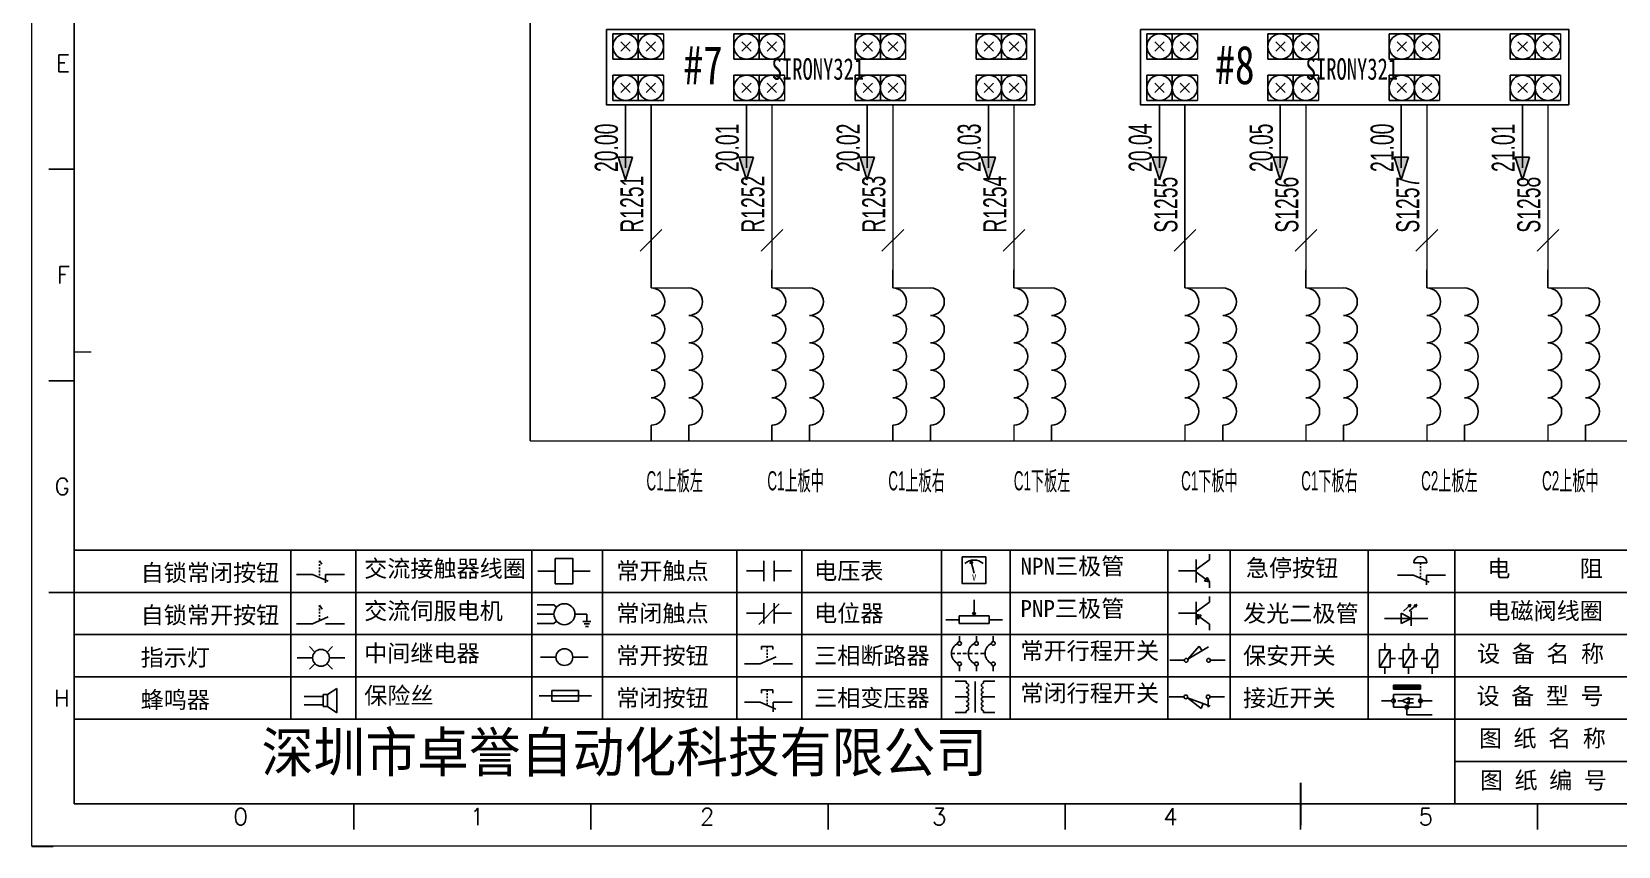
# Model space of a CAD drawing. Extents: x 38255 to 47052, y -6758 to -3353.
# Drawn here: x 39904 to 40110.1, y -4820.3 to -4714.4 of the extents above; entities that cross this region are included whole.
import ezdxf
from ezdxf.enums import TextEntityAlignment as Align

# ---------------------------------------------------------------- set-up
doc = ezdxf.new("R2010")
doc.units = 0
doc.header["$MEASUREMENT"] = 0
for name, color, linetype in [('AE_BOR', 1, 'Continuous'), ('Z_OM_OUTLINE', 7, 'Continuous'), ('细实线层', 7, 'Continuous')]:
    doc.layers.add(name, color=color, linetype=linetype)
doc.layers.add('Dimension', color=3, linetype='Continuous', lineweight=13)
doc.layers.add('frame', color=7, linetype='Continuous', lineweight=15)
doc.styles.add('WD', font='romans.shx', dxfattribs={"bigfont": 'gbcbig.shx'})
doc.styles.add('宋', font='', dxfattribs={"width": 0.7})
doc.styles.add('宋体', font='', dxfattribs={"width": 0.75})
doc.styles.add('样式 8', font='arial.ttf')
doc.styles.add('汉字', font='')
doc.styles.get('宋').set_extended_font_data('SimSun')
doc.styles.get('宋体').set_extended_font_data('SimSun')
doc.styles.get('汉字').set_extended_font_data('新宋体')

# ---------------------------------------------------------------- blocks, each defined once
blk = doc.blocks.new('*U34')
at = {"linetype": 'ByBlock'}
for p, q in [((-1909.23, -780.45), (-1909.23, -780.67)), ((-1909.23, -780.45), (-1908.92, -780.84)), ((-1909.23, -780.84), (-1909.23, -781.05)), ((-1911.92, -782.07), (-1910.06, -782.07)), ((-1910.06, -782.07), (-1908.18, -782.88)), ((-1909.23, -781.23), (-1909.23, -781.44)), ((-1909.23, -781.61), (-1909.23, -781.83)), ((-1909.23, -782), (-1909.23, -782.21)), ((-1909.23, -782.38), (-1909.23, -782.43)), ((-1908.52, -783.07), (-1908.52, -782.07)), ((-1906.25, -782.07), (-1908.52, -782.07))]:
    blk.add_line(p, q, dxfattribs=at)
blk = doc.blocks.new('*U36')
at = {"linetype": 'ByBlock'}
for p, q in [((-1910.06, -792.89), (-1908.18, -792.08)), ((-1908.88, -791.17), (-1909.23, -790.71)), ((-1909.23, -790.71), (-1909.23, -790.92)), ((-1909.23, -791.09), (-1909.23, -791.31)), ((-1909.23, -791.48), (-1909.23, -791.69)), ((-1909.23, -791.86), (-1909.23, -792.08)), ((-1909.23, -792.25), (-1909.23, -792.47)), ((-1911.92, -792.89), (-1910.06, -792.89)), ((-1906.25, -792.89), (-1908.52, -792.89))]:
    blk.add_line(p, q, dxfattribs=at)
blk = doc.blocks.new('蜂鸣器')
at = {"linetype": 'ByBlock'}
for p, q in [((-1907.17, -795.53), (-1908.25, -796.26)), ((-1907.17, -795.53), (-1907.17, -798.41)), ((-1908.8, -796.48), (-1911.01, -796.48)), ((-1908.8, -797.46), (-1911.01, -797.46)), ((-1908.25, -796.26), (-1908.8, -796.26)), ((-1908.8, -797.68), (-1908.8, -796.26)), ((-1908.25, -797.68), (-1908.8, -797.68)), ((-1908.25, -797.68), (-1908.25, -796.26)), ((-1907.17, -798.41), (-1908.25, -797.68))]:
    blk.add_line(p, q, dxfattribs=at)
blk = doc.blocks.new('指示灯')
at = {"linetype": 'ByBlock'}
for p, q in [((-1854.25, -776.92), (-1856.06, -776.92)), ((-1854.62, -775.59), (-1853.97, -776.23)), ((-1851.9, -775.59), (-1852.54, -776.23)), ((-1852.26, -776.92), (-1850.45, -776.92)), ((-1854.62, -778.25), (-1853.97, -777.61)), ((-1851.9, -778.25), (-1852.54, -777.61))]:
    blk.add_line(p, q, dxfattribs=at)
blk.add_circle((-1853.26, -776.92), 0.992, dxfattribs=at)
blk = doc.blocks.new('交流接触器线圈')
at = {"linetype": 'ByBlock'}
for p, q in [((-1880.82, -781.77), (-1882.87, -781.77)), ((-1878.72, -781.77), (-1876.67, -781.77))]:
    blk.add_line(p, q, dxfattribs=at)
blk.add_lwpolyline([(-1880.82, -780.28), (-1878.72, -780.28), (-1878.72, -783.26), (-1880.82, -783.26)], close=True, dxfattribs=at)
blk = doc.blocks.new('交流伺服电机')
at = {"linetype": 'ByBlock'}
for p, q in [((-1880.97, -785.75), (-1882.94, -785.75)), ((-1880.97, -785.75), (-1880.65, -786.03)), ((-1880.97, -786.85), (-1882.94, -786.85)), ((-1880.97, -787.94), (-1882.94, -787.94)), ((-1880.97, -787.94), (-1880.65, -787.67)), ((-1878.49, -786.85), (-1877.07, -786.85)), ((-1877.54, -787.72), (-1876.59, -787.72)), ((-1877.38, -788.01), (-1876.75, -788.01)), ((-1877.23, -788.29), (-1876.9, -788.29)), ((-1877.07, -786.85), (-1877.07, -787.72))]:
    blk.add_line(p, q, dxfattribs=at)
blk.add_circle((-1879.73, -786.85), 1.24, dxfattribs=at)
blk = doc.blocks.new('中间继电器')
at = {"linetype": 'ByBlock'}
for p, q in [((-1880.72, -791.92), (-1882.54, -791.92)), ((-1878.74, -791.92), (-1876.92, -791.92))]:
    blk.add_line(p, q, dxfattribs=at)
blk.add_circle((-1879.73, -791.92), 0.992, dxfattribs=at)
blk = doc.blocks.new('保险丝')
at = {"linetype": 'ByBlock'}
blk.add_line((-1882.72, -796.49), (-1876.55, -796.49), dxfattribs=at)
blk.add_lwpolyline([(-1881.2, -795.86), (-1878.06, -795.86), (-1878.06, -797.12), (-1881.2, -797.12)], close=True, dxfattribs=at)
blk = doc.blocks.new('常开按钮')
at = {"linetype": 'ByBlock'}
for p, q in [((-1909.9, -785.68), (-1908.56, -785.68)), ((-1909.9, -785.68), (-1909.9, -786.07)), ((-1909.23, -785.68), (-1909.23, -785.89)), ((-1909.23, -786.06), (-1909.23, -786.28)), ((-1909.23, -786.45), (-1909.23, -786.67)), ((-1908.56, -785.68), (-1908.56, -786.07)), ((-1911.92, -787.73), (-1910.06, -787.73)), ((-1910.06, -787.73), (-1908.18, -786.93)), ((-1909.23, -786.84), (-1909.23, -787.05)), ((-1909.23, -787.22), (-1909.23, -787.38)), ((-1906.25, -787.73), (-1908.52, -787.73))]:
    blk.add_line(p, q, dxfattribs=at)
blk = doc.blocks.new('常开触点')
at = {"linetype": 'ByBlock'}
for p, q in [((-1853.82, -782.99), (-1853.82, -780.56)), ((-1852.6, -782.99), (-1852.6, -780.56)), ((-1853.82, -781.77), (-1855.88, -781.77)), ((-1852.6, -781.77), (-1850.55, -781.77))]:
    blk.add_line(p, q, dxfattribs=at)
blk = doc.blocks.new('常闭触点')
at = {"linetype": 'ByBlock'}
for p, q in [((-1852.01, -785.66), (-1854.43, -788.1)), ((-1853.82, -787.99), (-1853.82, -785.56)), ((-1852.6, -787.99), (-1852.6, -785.56)), ((-1853.82, -786.77), (-1855.88, -786.77)), ((-1852.6, -786.77), (-1850.55, -786.77))]:
    blk.add_line(p, q, dxfattribs=at)
blk = doc.blocks.new('常闭按钮')
at = {"linetype": 'ByBlock'}
for p, q in [((-1856.13, -792.28), (-1854.28, -792.28)), ((-1854.28, -792.28), (-1852.4, -793.09)), ((-1854.11, -790.83), (-1852.77, -790.83)), ((-1854.11, -790.83), (-1854.11, -791.22)), ((-1853.44, -790.83), (-1853.44, -791.04)), ((-1853.44, -791.21), (-1853.44, -791.43)), ((-1853.44, -791.6), (-1853.44, -791.82)), ((-1853.44, -791.99), (-1853.44, -792.2)), ((-1852.77, -790.83), (-1852.77, -791.22)), ((-1850.47, -792.28), (-1852.73, -792.28)), ((-1852.73, -792.28), (-1852.73, -793.43)), ((-1853.44, -792.37), (-1853.44, -792.53))]:
    blk.add_line(p, q, dxfattribs=at)
blk = doc.blocks.new('电压表')
at = {"linetype": 'ByBlock'}
for p, q in [((-1814.84, -780.75), (-1814.91, -781.13)), ((-1814.6, -781.05), (-1814.91, -781.13)), ((-1814.84, -780.75), (-1814.46, -782.26)), ((-1814.84, -780.75), (-1814.6, -781.05))]:
    blk.add_line(p, q, dxfattribs=at)
blk.add_lwpolyline([(-1815.84, -780.34), (-1813.07, -780.34), (-1813.07, -783.49), (-1815.84, -783.49)], close=True, dxfattribs=at)
blk.add_arc((-1814.46, -782.26), 1.56, 46.8313, 133.1687, dxfattribs=at)
at = {"linetype": 'ByBlock', "insert": (-1814.7, -782.39), "char_height": 0.75, "width": 0.6768, "attachment_point": 1}
blk.add_mtext('V', dxfattribs=at)
blk = doc.blocks.new('电位器')
at = {"linetype": 'ByBlock'}
for p, q in [((-1814.45, -787.3), (-1814.45, -785.39)), ((-1816.21, -787.75), (-1817.79, -787.75)), ((-1814.45, -787.3), (-1814.62, -786.96)), ((-1814.62, -786.96), (-1814.27, -786.96)), ((-1814.45, -787.3), (-1814.27, -786.96)), ((-1812.68, -787.75), (-1811.1, -787.75))]:
    blk.add_line(p, q, dxfattribs=at)
blk.add_lwpolyline([(-1816.21, -787.3), (-1812.68, -787.3), (-1812.68, -788.2), (-1816.21, -788.2)], close=True, dxfattribs=at)
blk = doc.blocks.new('三相断路器')
at = {"linetype": 'ByBlock'}
for p, q in [((-1816.17, -790.33), (-1816.17, -789.7)), ((-1814.17, -790.33), (-1814.17, -789.7)), ((-1812.18, -790.33), (-1812.18, -789.7)), ((-1817.14, -791.74), (-1816.72, -791.74)), ((-1816.45, -791.74), (-1816.03, -791.74)), ((-1815.76, -791.74), (-1815.34, -791.74)), ((-1815.07, -791.74), (-1814.65, -791.74)), ((-1814.38, -791.74), (-1813.96, -791.74)), ((-1813.69, -791.74), (-1813.27, -791.74)), ((-1816.17, -793.19), (-1816.17, -793.83)), ((-1814.17, -793.19), (-1814.17, -793.83)), ((-1812.18, -793.19), (-1812.18, -793.83))]:
    blk.add_line(p, q, dxfattribs=at)
for centre in [(-1816.17, -790.55), (-1814.17, -790.55), (-1812.18, -790.55), (-1816.17, -792.98), (-1814.17, -792.98), (-1812.18, -792.98)]:
    blk.add_circle(centre, 0.219, dxfattribs=at)
for centre in [(-1815.81, -791.74), (-1813.82, -791.74), (-1811.83, -791.74)]:
    blk.add_arc(centre, 1.32, 115.5791, 244.4209, dxfattribs=at)
blk = doc.blocks.new('三相变压器')
at = {"linetype": 'ByBlock'}
for p, q in [((-1816.69, -795.03), (-1815.37, -795.03)), ((-1815.37, -795.03), (-1815.37, -795.24)), ((-1814.34, -798.7), (-1814.34, -795.04)), ((-1812, -795.03), (-1813.32, -795.03)), ((-1813.32, -795.03), (-1813.32, -795.24)), ((-1816.69, -796.87), (-1815.37, -796.87)), ((-1812, -796.87), (-1813.32, -796.87)), ((-1816.69, -798.71), (-1815.37, -798.71)), ((-1815.37, -798.71), (-1815.37, -798.5)), ((-1813.32, -798.71), (-1813.32, -798.5)), ((-1812, -798.71), (-1813.32, -798.71))]:
    blk.add_line(p, q, dxfattribs=at)
for centre, start, end in [((-1815.37, -795.51), 270, 90), ((-1815.37, -796.06), 270, 90), ((-1813.32, -795.51), 90, 270), ((-1813.32, -796.06), 90, 270), ((-1815.37, -796.6), 270, 90), ((-1815.37, -797.14), 270, 90), ((-1815.37, -797.68), 270, 90), ((-1815.37, -798.23), 270, 90), ((-1813.32, -796.6), 90, 270), ((-1813.32, -797.14), 90, 270), ((-1813.32, -797.68), 90, 270), ((-1813.32, -798.23), 90, 270)]:
    blk.add_arc(centre, 0.271, start, end, dxfattribs=at)
blk = doc.blocks.new('NPN三极管')
at = {"linetype": 'ByBlock'}
for p, q in [((-1785.73, -780.61), (-1785.73, -783.32)), ((-1785.73, -781.82), (-1784.15, -780.66)), ((-1784.15, -780.66), (-1784.15, -779.98)), ((-1785.73, -781.97), (-1787.81, -781.97)), ((-1785.73, -782.11), (-1784.15, -783.27)), ((-1784.41, -782.73), (-1784.74, -783.18)), ((-1784.15, -783.27), (-1784.41, -782.73)), ((-1784.15, -783.27), (-1784.74, -783.18)), ((-1784.15, -783.27), (-1784.15, -783.96))]:
    blk.add_line(p, q, dxfattribs=at)
blk = doc.blocks.new('PNP三极管')
at = {"linetype": 'ByBlock'}
for p, q in [((-1783.32, -785.43), (-1783.32, -784.75)), ((-1784.9, -785.38), (-1784.9, -788.09)), ((-1784.9, -786.59), (-1783.32, -785.43)), ((-1784.9, -786.74), (-1786.98, -786.74)), ((-1784.9, -786.88), (-1783.32, -788.04)), ((-1784.9, -786.88), (-1784.31, -786.97)), ((-1784.9, -786.88), (-1784.64, -787.42)), ((-1784.31, -786.97), (-1784.64, -787.42)), ((-1783.32, -788.04), (-1783.32, -788.73))]:
    blk.add_line(p, q, dxfattribs=at)
blk = doc.blocks.new('常开行程开关')
at = {"linetype": 'ByBlock'}
for p, q in [((-1786.29, -792.3), (-1788.01, -792.3)), ((-1785.89, -792.17), (-1784.52, -790.62)), ((-1785.89, -792.17), (-1783.43, -790.72)), ((-1784.52, -790.62), (-1784.19, -791.17)), ((-1781.48, -792.3), (-1783.21, -792.3))]:
    blk.add_line(p, q, dxfattribs=at)
for centre in [(-1786.07, -792.3), (-1783.42, -792.3)]:
    blk.add_circle(centre, 0.219, dxfattribs=at)
blk = doc.blocks.new('常闭行程开关')
at = {"linetype": 'ByBlock'}
for p, q in [((-1786.34, -796.62), (-1788.07, -796.62)), ((-1785.93, -796.72), (-1783.25, -797.7)), ((-1785.93, -796.72), (-1784.3, -798)), ((-1784.3, -798), (-1784.08, -797.4)), ((-1783.48, -796.84), (-1783.48, -797.85)), ((-1781.54, -796.62), (-1783.26, -796.62))]:
    blk.add_line(p, q, dxfattribs=at)
for centre in [(-1786.12, -796.62), (-1783.48, -796.62)]:
    blk.add_circle(centre, 0.219, dxfattribs=at)
blk = doc.blocks.new('发光二极管')
at = {"linetype": 'ByBlock'}
for p, q in [((-1754.84, -786.77), (-1756.04, -786.16)), ((-1756.04, -786.16), (-1756.04, -787.39)), ((-1755.78, -785.92), (-1754.89, -785.14)), ((-1754.89, -785.14), (-1755.2, -785.22)), ((-1755.2, -785.22), (-1755.01, -785.43)), ((-1755.08, -785.92), (-1754.18, -785.14)), ((-1754.89, -785.14), (-1755.01, -785.43)), ((-1754.84, -787.63), (-1754.84, -785.92)), ((-1754.18, -785.14), (-1754.49, -785.22)), ((-1754.49, -785.22), (-1754.31, -785.43)), ((-1754.18, -785.14), (-1754.31, -785.43)), ((-1758.01, -786.77), (-1752.89, -786.77)), ((-1754.84, -786.77), (-1756.04, -787.39))]:
    blk.add_line(p, q, dxfattribs=at)
blk = doc.blocks.new('保安开关')
at = {"linetype": 'ByBlock'}
for p, q in [((-1757.96, -790.79), (-1757.96, -789.97)), ((-1755.17, -790.79), (-1755.17, -789.97)), ((-1752.39, -790.79), (-1752.39, -789.97)), ((-1757.33, -790.79), (-1758.6, -792.81)), ((-1757.33, -791.8), (-1756.72, -791.8)), ((-1756.35, -791.8), (-1755.89, -791.8)), ((-1754.54, -790.79), (-1755.81, -792.81)), ((-1754.52, -791.8), (-1754.06, -791.8)), ((-1753.69, -791.8), (-1753.08, -791.8)), ((-1751.75, -790.79), (-1753.02, -792.81)), ((-1757.96, -792.81), (-1757.96, -793.62)), ((-1755.17, -792.81), (-1755.17, -793.62)), ((-1752.39, -792.81), (-1752.39, -793.62))]:
    blk.add_line(p, q, dxfattribs=at)
for points in [[(-1758.6, -790.79), (-1757.33, -790.79), (-1757.33, -792.81), (-1758.6, -792.81)], [(-1755.81, -790.79), (-1754.54, -790.79), (-1754.54, -792.81), (-1755.81, -792.81)], [(-1753.02, -790.79), (-1751.75, -790.79), (-1751.75, -792.81), (-1753.02, -792.81)]]:
    blk.add_lwpolyline(points, close=True, dxfattribs=at)
blk = doc.blocks.new('接近开关')
at = {"linetype": 'ByBlock'}
h = blk.add_hatch(dxfattribs=at)
h.set_pattern_fill('ANSI31', color=256, scale=0.01, style=0)
h.set_pattern_definition([(45, (-89.131516, -30.795668), (-0.0224506403, 0.0224506403), [])])
h.paths.add_polyline_path([(-1516.96, -1123.35), (-1516.96, -1122.85), (-1513.76, -1122.85), (-1513.76, -1123.35)])
for p, q in [((-1516.96, -1123.35), (-1516.96, -1122.85)), ((-1516.96, -1122.85), (-1513.76, -1122.85)), ((-1516.96, -1123.35), (-1513.76, -1123.35)), ((-1513.76, -1122.85), (-1513.76, -1123.35)), ((-1517.18, -1124.71), (-1518.36, -1124.71)), ((-1516.96, -1123.95), (-1513.76, -1123.95)), ((-1516.96, -1123.95), (-1516.96, -1125.47)), ((-1516.96, -1125.47), (-1513.76, -1125.47)), ((-1515.91, -1124.71), (-1516.45, -1124.71)), ((-1515.11, -1124.31), (-1515.91, -1124.71)), ((-1515.11, -1125.11), (-1515.91, -1124.71)), ((-1515.36, -1125.69), (-1515.36, -1126.36)), ((-1515.33, -1124.53), (-1515.17, -1124.53)), ((-1515.33, -1124.88), (-1515.17, -1124.88)), ((-1515.25, -1124.45), (-1515.25, -1124.61)), ((-1515.11, -1124.31), (-1515.11, -1125.11)), ((-1515.11, -1124.48), (-1514.58, -1124.48)), ((-1515.11, -1124.94), (-1514.58, -1124.94)), ((-1513.76, -1123.95), (-1513.76, -1125.47)), ((-1513.54, -1124.71), (-1512.36, -1124.71)), ((-1515.36, -1126.36), (-1512.36, -1126.36))]:
    blk.add_line(p, q, dxfattribs=at)
for centre in [(-1516.96, -1124.71), (-1515.36, -1125.47), (-1513.76, -1124.71)]:
    blk.add_circle(centre, 0.225, dxfattribs=at)
blk = doc.blocks.new('急停按钮')
at = {"linetype": 'ByBlock'}
for p, q in [((-1.86, 0), (0, 0)), ((0, 0), (1.88, -0.81)), ((0.06, 1.45), (1.61, 1.45)), ((0.83, 1.45), (0.83, 1.24)), ((0.83, 1.07), (0.83, 0.85)), ((0.83, 0.68), (0.83, 0.47)), ((0.83, 0.29), (0.83, 0.08)), ((3.81, 0), (1.54, 0)), ((1.54, 0), (1.54, -1.15)), ((0.83, -0.09), (0.83, -0.24))]:
    blk.add_line(p, q, dxfattribs=at)
blk.add_arc((0.83, 1.45), 0.774, 0, 180)
blk = doc.blocks.new('电控横A4')
for p, q in [((5, -5), (5, -205)), ((10.03, -205), (289.53, -205)), ((130.8, -205), (190.75, -205))]:
    blk.add_line(p, q)
at = {"lineweight": 9, "ltscale": 0.1}
for p, q in [((5, -151.57), (7, -151.57)), ((101.34, -205), (130.8, -205)), ((129.44, -205), (129.44, -205)), ((129.44, -205), (129.44, -205)), ((129.44, -205), (129.44, -205)), ((129.44, -205), (129.44, -205))]:
    blk.add_line(p, q, dxfattribs=at)
at = {"linetype": 'ByBlock'}
for p, q in [((292, -175), (5, -175)), ((292, -180), (5, -180)), ((292, -185), (5, -185)), ((292, -190), (5, -190)), ((292, -195), (5, -195)), ((292, -200), (168.03, -200))]:
    blk.add_line(p, q, dxfattribs=at)
at = {"color": 0, "lineweight": -2}
for p, q in [((30.58, -175), (30.58, -195)), ((38.26, -175), (38.26, -195)), ((59.05, -175), (59.05, -195)), ((67.4, -175), (67.4, -195)), ((83.26, -175), (83.26, -195)), ((90.91, -175), (90.91, -195)), ((107.4, -175), (107.4, -195)), ((115.5, -175), (115.5, -195)), ((134.12, -175), (134.12, -195)), ((141.48, -175), (141.48, -195)), ((157.79, -175), (157.79, -195)), ((168.03, -175), (168.03, -204.92))]:
    blk.add_line(p, q, dxfattribs=at)
at = {"color": 0, "ltscale": 2}
blk.add_line((101.34, -205), (5, -205), dxfattribs=at)
at = {"layer": 'AE_BOR', "color": 1, "lineweight": 15}
for p, q in [((0, -210), (0, 0)), ((297, -210), (0, -210))]:
    blk.add_line(p, q, dxfattribs=at)
at = {"layer": 'AE_BOR'}
for p, q in [((5, -130), (2, -130)), ((5, -155), (2, -155)), ((5, -180), (2, -180)), ((38.03, -205), (38.03, -208)), ((66.03, -205), (66.03, -208)), ((94.03, -205), (94.03, -208)), ((122.03, -205), (122.03, -208)), ((149.78, -205), (149.78, -208)), ((177.78, -205), (177.78, -208))]:
    blk.add_line(p, q, dxfattribs=at)
at = {"layer": 'AE_BOR', "color": 2, "lineweight": 30}
for p in [(149.78, -202.5), (149.78, -205)]:
    blk.add_line(p, (149.78, -207.5), dxfattribs=at)
at = {"layer": 'AE_BOR', "lineweight": 30}
blk.add_line((0, -210), (2.53, -210), dxfattribs=at)
at = {"linetype": 'ByBlock'}
for name, p in [('交流接触器线圈', (1942.62, 604.27)), ('电压表', (1925.71, 604.52)), ('NPN三极管', (1923.2, 604.5)), ('*U34', (1943.19, 604.18)), ('常开触点', (1940.27, 604.3)), ('*U36', (1943.19, 609.18)), ('交流伺服电机', (1942.62, 604.27)), ('常闭触点', (1940.27, 604.3)), ('电位器', (1925.71, 604.52)), ('PNP三极管', (1922.37, 604.27)), ('发光二极管', (1917.72, 603.69)), ('三相断路器', (1925.71, 604.52)), ('指示灯', (1887.41, 589.18)), ('中间继电器', (1942.62, 604.27)), ('常开按钮', (1996.06, 599.3)), ('常开行程开关', (1922.37, 604.27)), ('保安开关', (1917.72, 603.98)), ('三相变压器', (1925.71, 604.52)), ('接近开关', (1677.72, 931.9)), ('蜂鸣器', (1943.19, 604.18)), ('保险丝', (1942.62, 604.27)), ('常闭按钮', (1940.27, 599.3)), ('常闭行程开关', (1922.37, 604.27))]:
    blk.add_blockref(name, p, dxfattribs=at)
blk.add_blockref('急停按钮', (163.12, -177.98))
at = {"char_height": 2, "attachment_point": 1, "style": '汉字'}
for s, insert in [('{\\fKaiTi_GB2312|b0|i0|c134|p49;交流接触器线圈}', (39.25, -176.19)), ('{\\fKaiTi_GB2312|b0|i0|c134|p49;NPN三极管}', (116.73, -175.91)), ('{\\fKaiTi_GB2312|b0|i0|c134|p49;急停按钮}', (143.35, -176.12)), ('{\\fKaiTi_GB2312|b0|i0|c134|p49;电      阻}', (171.86, -176.19)), ('{\\fKaiTi_GB2312|b0|i0|c134|p49;自锁常闭按钮}', (12.86, -176.69)), ('{\\fKaiTi_GB2312|b0|i0|c134|p49;常开触点}', (69.01, -176.48)), ('{\\fKaiTi_GB2312|b0|i0|c134|p49;电压表}', (92.37, -176.47)), ('{\\fKaiTi_GB2312|b0|i0|c134|p49;自锁常开按钮}', (12.86, -181.69)), ('{\\fKaiTi_GB2312|b0|i0|c134|p49;交流伺服电机}', (39.25, -181.19)), ('{\\fKaiTi_GB2312|b0|i0|c134|p49;常闭触点}', (69.01, -181.48)), ('{\\fKaiTi_GB2312|b0|i0|c134|p49;电位器}', (92.37, -181.47)), ('{\\fKaiTi_GB2312|b0|i0|c134|p49;PNP三极管}', (116.73, -180.91)), ('{\\fKaiTi_GB2312|b0|i0|c134|p49;发光二极管}', (143.02, -181.48)), ('{\\fKaiTi_GB2312|b0|i0|c134|p49;电磁阀线圈}', (171.86, -181.19)), ('{\\fKaiTi_GB2312|b0|i0|c134|p49;指示灯}', (12.86, -186.69)), ('{\\fKaiTi_GB2312|b0|i0|c134|p49;中间继电器}', (39.25, -186.19)), ('{\\fKaiTi_GB2312|b0|i0|c134|p49;常开按钮}', (69.01, -186.48)), ('{\\fKaiTi_GB2312|b0|i0|c134|p49;三相断路器}', (92.37, -186.47)), ('{\\fKaiTi_GB2312|b0|i0|c134|p49;常开行程开关}', (116.73, -185.91)), ('{\\fKaiTi_GB2312|b0|i0|c134|p49;保安开关}', (143.02, -186.48)), ('{\\fKaiTi_GB2312|b0|i0|c134|p0;设 备 名 称}', (170.65, -186.24)), ('{\\fKaiTi_GB2312|b0|i0|c134|p49;保险丝}', (39.25, -191.19)), ('{\\fKaiTi_GB2312|b0|i0|c134|p49;常闭行程开关}', (116.73, -190.91)), ('{\\fKaiTi_GB2312|b0|i0|c134|p0;设 备 型 号}', (170.58, -191.24)), ('{\\fKaiTi_GB2312|b0|i0|c134|p49;蜂鸣器}', (12.86, -191.69)), ('{\\fKaiTi_GB2312|b0|i0|c134|p49;常闭按钮}', (69.01, -191.48)), ('{\\fKaiTi_GB2312|b0|i0|c134|p49;三相变压器}', (92.37, -191.47)), ('{\\fKaiTi_GB2312|b0|i0|c134|p49;接近开关}', (143.02, -191.48)), ('{\\fKaiTi_GB2312|b0|i0|c134|p0;图 纸 名 称}', (170.86, -196.24)), ('{\\fKaiTi_GB2312|b0|i0|c134|p0;图 纸 编 号}', (170.98, -201.2))]:
    blk.add_mtext(s, dxfattribs=dict(at, insert=insert))
at = {"color": 0, "lineweight": -2, "insert": (27.14, -196.53), "char_height": 4.7064, "width": 96.1138, "attachment_point": 1}
blk.add_mtext('深圳市卓誉自动化科技有限公司', dxfattribs=at)
at = {"layer": 'AE_BOR', "style": 'WD'}
for s, p in [('E', (4.5, -117.5)), ('F', (4.5, -142.5)), ('G', (4.5, -167.5)), ('H', (4.5, -192.5))]:
    blk.add_text(s, height=2, dxfattribs=at).set_placement(p, align=Align.MIDDLE_RIGHT)
for s, p in [('0', (24.67, -207.5)), ('1', (52.6, -207.5)), ('2', (79.75, -207.5)), ('3', (107.15, -207.5)), ('4', (134.45, -207.5)), ('5', (164.59, -207.5))]:
    blk.add_text(s, height=2, dxfattribs=at).set_placement(p, align=Align.CENTER)

msp = doc.modelspace()

# ---------------------------------------------------------------- hatches: boundary and pattern name
for points in [[(39980.201, -4730.755), (39981.136, -4733.674), (39982.071, -4730.755)], [(39995.906, -4730.755), (39996.841, -4733.674), (39997.776, -4730.755)], [(40011.611, -4730.755), (40012.546, -4733.674), (40013.482, -4730.755)], [(40027.336, -4730.755), (40028.271, -4733.674), (40029.207, -4730.755)], [(40049.549, -4730.755), (40050.484, -4733.674), (40051.419, -4730.755)], [(40065.254, -4730.755), (40066.189, -4733.674), (40067.124, -4730.755)], [(40080.959, -4730.755), (40081.894, -4733.674), (40082.83, -4730.755)], [(40096.684, -4730.755), (40097.619, -4733.674), (40098.555, -4730.755)]]:
    msp.add_hatch(color=256).paths.add_polyline_path(points)

# ---------------------------------------------------------------- linework, layer by layer
at = {"color": 0, "ltscale": 2}
msp.add_line((39968.754, -4767.614), (39968.754, -4638.859), dxfattribs=at)
at = {"lineweight": -2}
for p, q in [((39979.517, -4714.735), (39979.517, -4718.011)), ((39982.793, -4714.735), (39982.793, -4718.011)), ((39982.793, -4714.735), (39982.793, -4718.011)), ((39995.233, -4714.735), (39995.233, -4718.011)), ((39998.509, -4714.735), (39998.509, -4718.011)), ((39998.509, -4714.735), (39998.509, -4718.011)), ((40010.971, -4714.735), (40010.971, -4718.011)), ((40014.247, -4714.735), (40014.247, -4718.011)), ((40014.247, -4714.735), (40014.247, -4718.011)), ((40026.681, -4714.735), (40026.681, -4718.011)), ((40029.957, -4714.735), (40029.957, -4718.011)), ((40029.957, -4714.735), (40029.957, -4718.011)), ((40048.865, -4714.735), (40048.865, -4718.011)), ((40052.141, -4714.735), (40052.141, -4718.011)), ((40052.141, -4714.735), (40052.141, -4718.011)), ((40064.581, -4714.735), (40064.581, -4718.011)), ((40067.857, -4714.735), (40067.857, -4718.011)), ((40067.857, -4714.735), (40067.857, -4718.011)), ((40080.319, -4714.735), (40080.319, -4718.011)), ((40083.595, -4714.735), (40083.595, -4718.011)), ((40083.595, -4714.735), (40083.595, -4718.011)), ((40096.029, -4714.735), (40096.029, -4718.011)), ((40099.305, -4714.735), (40099.305, -4718.011)), ((40099.305, -4714.735), (40099.305, -4718.011)), ((39979.517, -4720.091), (39979.517, -4723.367)), ((39982.793, -4720.091), (39982.793, -4723.367)), ((39982.793, -4720.091), (39982.793, -4723.367)), ((39995.233, -4720.091), (39995.233, -4723.367)), ((39998.509, -4720.091), (39998.509, -4723.367)), ((39998.509, -4720.091), (39998.509, -4723.367)), ((40010.971, -4720.091), (40010.971, -4723.367)), ((40014.247, -4720.091), (40014.247, -4723.367)), ((40014.247, -4720.091), (40014.247, -4723.367)), ((40026.681, -4720.091), (40026.681, -4723.367)), ((40029.957, -4720.091), (40029.957, -4723.367)), ((40029.957, -4720.091), (40029.957, -4723.367)), ((40048.865, -4720.091), (40048.865, -4723.367)), ((40052.141, -4720.091), (40052.141, -4723.367)), ((40052.141, -4720.091), (40052.141, -4723.367)), ((40064.581, -4720.091), (40064.581, -4723.367)), ((40067.857, -4720.091), (40067.857, -4723.367)), ((40067.857, -4720.091), (40067.857, -4723.367)), ((40080.319, -4720.091), (40080.319, -4723.367)), ((40083.595, -4720.091), (40083.595, -4723.367)), ((40083.595, -4720.091), (40083.595, -4723.367)), ((40096.029, -4720.091), (40096.029, -4723.367)), ((40099.305, -4720.091), (40099.305, -4723.367)), ((40099.305, -4720.091), (40099.305, -4723.367))]:
    msp.add_line(p, q, dxfattribs=at)
for p, q in [((39981.136, -4732.119), (39981.136, -4723.928)), ((39984.459, -4723.928), (39984.459, -4747.746)), ((39996.841, -4732.119), (39996.841, -4723.928)), ((40012.546, -4732.119), (40012.546, -4723.928)), ((40028.271, -4732.119), (40028.271, -4723.928)), ((40050.484, -4732.119), (40050.484, -4723.928)), ((40053.807, -4723.928), (40053.807, -4747.746)), ((40066.189, -4732.119), (40066.189, -4723.928)), ((40081.894, -4732.119), (40081.894, -4723.928)), ((40097.619, -4732.119), (40097.619, -4723.928)), ((39981.136, -4733.674), (39980.201, -4730.755)), ((39982.071, -4730.755), (39980.201, -4730.755)), ((39981.136, -4733.674), (39982.071, -4730.755)), ((39996.841, -4733.674), (39995.906, -4730.755)), ((39997.776, -4730.755), (39995.906, -4730.755)), ((39996.841, -4733.674), (39997.776, -4730.755)), ((40012.546, -4733.674), (40011.611, -4730.755)), ((40013.482, -4730.755), (40011.611, -4730.755)), ((40012.546, -4733.674), (40013.482, -4730.755)), ((40028.271, -4733.674), (40027.336, -4730.755)), ((40029.207, -4730.755), (40027.336, -4730.755)), ((40028.271, -4733.674), (40029.207, -4730.755)), ((40050.484, -4733.674), (40049.549, -4730.755)), ((40051.419, -4730.755), (40049.549, -4730.755)), ((40050.484, -4733.674), (40051.419, -4730.755)), ((40066.189, -4733.674), (40065.254, -4730.755)), ((40067.124, -4730.755), (40065.254, -4730.755)), ((40066.189, -4733.674), (40067.124, -4730.755)), ((40081.894, -4733.674), (40080.959, -4730.755)), ((40082.83, -4730.755), (40080.959, -4730.755)), ((40081.894, -4733.674), (40082.83, -4730.755)), ((40097.619, -4733.674), (40096.684, -4730.755)), ((40098.555, -4730.755), (40096.684, -4730.755)), ((40097.619, -4733.674), (40098.555, -4730.755)), ((39984.459, -4747.746), (39984.459, -4746.943)), ((40000.165, -4747.746), (40000.165, -4745.392)), ((40015.87, -4747.746), (40015.87, -4745.392)), ((40031.595, -4747.746), (40031.595, -4745.392)), ((40053.807, -4747.746), (40053.807, -4746.943)), ((40069.513, -4747.746), (40069.513, -4745.392)), ((40085.218, -4747.746), (40085.218, -4745.392)), ((40100.943, -4747.746), (40100.943, -4745.392)), ((39984.459, -4765.562), (39984.459, -4767.614)), ((39984.459, -4765.562), (39984.459, -4767.614)), ((39989.354, -4765.562), (39989.354, -4767.614)), ((39989.354, -4765.562), (39989.354, -4767.614)), ((40000.165, -4765.562), (40000.165, -4767.614)), ((40000.165, -4765.562), (40000.165, -4767.614)), ((40005.059, -4765.562), (40005.059, -4767.614)), ((40005.059, -4765.562), (40005.059, -4767.614)), ((40015.87, -4765.562), (40015.87, -4767.614)), ((40015.87, -4765.562), (40015.87, -4767.614)), ((40020.765, -4765.562), (40020.765, -4767.614)), ((40020.765, -4765.562), (40020.765, -4767.614)), ((40036.489, -4765.562), (40036.489, -4767.614)), ((40036.489, -4765.562), (40036.489, -4767.614)), ((40058.702, -4765.562), (40058.702, -4767.614)), ((40058.702, -4765.562), (40058.702, -4767.614)), ((40074.407, -4765.562), (40074.407, -4767.614)), ((40074.407, -4765.562), (40074.407, -4767.614)), ((40090.113, -4765.562), (40090.113, -4767.614)), ((40090.113, -4765.562), (40090.113, -4767.614)), ((40105.837, -4765.562), (40105.837, -4767.614)), ((40105.837, -4765.562), (40105.837, -4767.614))]:
    msp.add_line(p, q)
at = {"lineweight": 0}
for p, q in [((40000.165, -4723.928), (40000.165, -4745.392)), ((40015.87, -4723.928), (40015.87, -4745.392)), ((40031.595, -4723.928), (40031.595, -4745.392)), ((40069.513, -4723.928), (40069.513, -4745.392)), ((40085.218, -4723.928), (40085.218, -4745.392)), ((40100.943, -4723.928), (40100.943, -4745.392))]:
    msp.add_line(p, q, dxfattribs=at)
for points in [[(39978.662, -4714.153), (40034.298, -4714.153), (40034.298, -4723.928), (39978.662, -4723.928)], [(40048.01, -4714.153), (40103.646, -4714.153), (40103.646, -4723.928), (40048.01, -4723.928)]]:
    msp.add_lwpolyline(points, close=True)
for centre in [(39984.459, -4749.527), (39989.354, -4749.527), (40000.165, -4749.527), (40005.059, -4749.527), (40015.87, -4749.527), (40020.765, -4749.527), (40031.595, -4749.527), (40036.489, -4749.527), (40053.807, -4749.527), (40058.702, -4749.527), (40069.513, -4749.527), (40074.407, -4749.527), (40085.218, -4749.527), (40090.113, -4749.527), (40100.943, -4749.527), (40105.837, -4749.527), (39984.459, -4753.091), (39989.354, -4753.091), (40000.165, -4753.091), (40005.059, -4753.091), (40015.87, -4753.091), (40020.765, -4753.091), (40031.595, -4753.091), (40036.489, -4753.091), (40053.807, -4753.091), (40058.702, -4753.091), (40069.513, -4753.091), (40074.407, -4753.091), (40085.218, -4753.091), (40090.113, -4753.091), (40100.943, -4753.091), (40105.837, -4753.091), (39984.459, -4756.654), (39989.354, -4756.654), (40000.165, -4756.654), (40005.059, -4756.654), (40015.87, -4756.654), (40020.765, -4756.654), (40031.595, -4756.654), (40036.489, -4756.654), (40053.807, -4756.654), (40058.702, -4756.654), (40069.513, -4756.654), (40074.407, -4756.654), (40085.218, -4756.654), (40090.113, -4756.654), (40100.943, -4756.654), (40105.837, -4756.654), (39984.459, -4760.217), (39989.354, -4760.217), (40000.165, -4760.217), (40005.059, -4760.217), (40015.87, -4760.217), (40020.765, -4760.217), (40031.595, -4760.217), (40036.489, -4760.217), (40053.807, -4760.217), (40058.702, -4760.217), (40069.513, -4760.217), (40074.407, -4760.217), (40085.218, -4760.217), (40090.113, -4760.217), (40100.943, -4760.217), (40105.837, -4760.217), (39984.459, -4763.781), (39989.354, -4763.781), (40000.165, -4763.781), (40005.059, -4763.781), (40015.87, -4763.781), (40020.765, -4763.781), (40031.595, -4763.781), (40036.489, -4763.781), (40053.807, -4763.781), (40058.702, -4763.781), (40069.513, -4763.781), (40074.407, -4763.781), (40085.218, -4763.781), (40090.113, -4763.781), (40100.943, -4763.781), (40105.837, -4763.781)]:
    msp.add_arc(centre, 1.782, 270, 90)
at = {"layer": 'Dimension', "lineweight": 0}
for p, q in [((39983.045, -4742.979), (39985.874, -4740.15)), ((39998.75, -4742.979), (40001.579, -4740.15)), ((40014.456, -4742.979), (40017.284, -4740.15)), ((40030.181, -4742.979), (40033.009, -4740.15)), ((40052.393, -4742.979), (40055.222, -4740.15)), ((40068.098, -4742.979), (40070.927, -4740.15)), ((40083.804, -4742.979), (40086.632, -4740.15)), ((40099.529, -4742.979), (40102.357, -4740.15))]:
    msp.add_line(p, q, dxfattribs=at)
at = {"layer": 'frame', "lineweight": 0}
for p, q in [((39986.069, -4714.735), (39986.069, -4718.011)), ((40001.785, -4714.735), (40001.785, -4718.011)), ((40017.523, -4714.735), (40017.523, -4718.011)), ((40033.233, -4714.735), (40033.233, -4718.011)), ((40055.417, -4714.735), (40055.417, -4718.011)), ((40071.133, -4714.735), (40071.133, -4718.011)), ((40086.871, -4714.735), (40086.871, -4718.011)), ((40102.581, -4714.735), (40102.581, -4718.011)), ((39986.069, -4720.091), (39986.069, -4723.367)), ((40001.785, -4720.091), (40001.785, -4723.367)), ((40017.523, -4720.091), (40017.523, -4723.367)), ((40033.233, -4720.091), (40033.233, -4723.367)), ((40055.417, -4720.091), (40055.417, -4723.367)), ((40071.133, -4720.091), (40071.133, -4723.367)), ((40086.871, -4720.091), (40086.871, -4723.367)), ((40102.581, -4720.091), (40102.581, -4723.367)), ((39984.459, -4747.746), (39989.354, -4747.746)), ((40000.165, -4747.746), (40005.059, -4747.746)), ((40015.87, -4747.746), (40020.765, -4747.746)), ((40031.595, -4747.746), (40036.489, -4747.746)), ((40053.807, -4747.746), (40058.702, -4747.746)), ((40069.513, -4747.746), (40074.407, -4747.746)), ((40085.218, -4747.746), (40090.113, -4747.746)), ((40100.943, -4747.746), (40105.837, -4747.746)), ((40031.595, -4765.562), (40031.595, -4767.614)), ((40053.807, -4765.562), (40053.807, -4767.614)), ((40069.513, -4765.562), (40069.513, -4767.614)), ((40085.218, -4765.562), (40085.218, -4767.614)), ((40100.943, -4765.562), (40100.943, -4767.614))]:
    msp.add_line(p, q, dxfattribs=at)
at = {"layer": 'Z_OM_OUTLINE'}
for p, q in [((39982.793, -4714.735), (39979.517, -4714.735)), ((39980.542, -4716.987), (39981.768, -4715.76)), ((39981.768, -4716.987), (39980.542, -4715.76)), ((39986.069, -4714.735), (39982.793, -4714.735)), ((39983.818, -4716.987), (39985.044, -4715.76)), ((39985.044, -4716.987), (39983.818, -4715.76)), ((39998.509, -4714.735), (39995.233, -4714.735)), ((39996.258, -4716.987), (39997.485, -4715.76)), ((39997.485, -4716.987), (39996.258, -4715.76)), ((40001.785, -4714.735), (39998.509, -4714.735)), ((39999.534, -4716.987), (40000.761, -4715.76)), ((40000.761, -4716.987), (39999.534, -4715.76)), ((40014.247, -4714.735), (40010.971, -4714.735)), ((40011.995, -4716.987), (40013.222, -4715.76)), ((40013.222, -4716.987), (40011.995, -4715.76)), ((40017.523, -4714.735), (40014.247, -4714.735)), ((40016.498, -4716.987), (40015.271, -4715.76)), ((40015.271, -4716.987), (40016.498, -4715.76)), ((40029.957, -4714.735), (40026.681, -4714.735)), ((40028.932, -4716.987), (40027.705, -4715.76)), ((40027.705, -4716.987), (40028.932, -4715.76)), ((40033.233, -4714.735), (40029.957, -4714.735)), ((40032.208, -4716.987), (40030.981, -4715.76)), ((40030.981, -4716.987), (40032.208, -4715.76)), ((40052.141, -4714.735), (40048.865, -4714.735)), ((40051.117, -4716.987), (40049.89, -4715.76)), ((40049.89, -4716.987), (40051.117, -4715.76)), ((40055.417, -4714.735), (40052.141, -4714.735)), ((40054.393, -4716.987), (40053.166, -4715.76)), ((40053.166, -4716.987), (40054.393, -4715.76)), ((40067.857, -4714.735), (40064.581, -4714.735)), ((40066.833, -4716.987), (40065.606, -4715.76)), ((40065.606, -4716.987), (40066.833, -4715.76)), ((40071.133, -4714.735), (40067.857, -4714.735)), ((40068.882, -4716.987), (40070.109, -4715.76)), ((40070.109, -4716.987), (40068.882, -4715.76)), ((40083.595, -4714.735), (40080.319, -4714.735)), ((40081.344, -4716.987), (40082.57, -4715.76)), ((40082.57, -4716.987), (40081.344, -4715.76)), ((40086.871, -4714.735), (40083.595, -4714.735)), ((40084.62, -4716.987), (40085.846, -4715.76)), ((40085.846, -4716.987), (40084.62, -4715.76)), ((40099.305, -4714.735), (40096.029, -4714.735)), ((40098.28, -4716.987), (40097.054, -4715.76)), ((40097.054, -4716.987), (40098.28, -4715.76)), ((40102.581, -4714.735), (40099.305, -4714.735)), ((40100.33, -4716.987), (40101.556, -4715.76)), ((40101.556, -4716.987), (40100.33, -4715.76)), ((39979.517, -4718.011), (39982.793, -4718.011)), ((39982.793, -4718.011), (39986.069, -4718.011)), ((39995.233, -4718.011), (39998.509, -4718.011)), ((39998.509, -4718.011), (40001.785, -4718.011)), ((40010.971, -4718.011), (40014.247, -4718.011)), ((40014.247, -4718.011), (40017.523, -4718.011)), ((40026.681, -4718.011), (40029.957, -4718.011)), ((40029.957, -4718.011), (40033.233, -4718.011)), ((40048.865, -4718.011), (40052.141, -4718.011)), ((40052.141, -4718.011), (40055.417, -4718.011)), ((40064.581, -4718.011), (40067.857, -4718.011)), ((40067.857, -4718.011), (40071.133, -4718.011)), ((40080.319, -4718.011), (40083.595, -4718.011)), ((40083.595, -4718.011), (40086.871, -4718.011)), ((40096.029, -4718.011), (40099.305, -4718.011)), ((40099.305, -4718.011), (40102.581, -4718.011)), ((39982.793, -4720.091), (39979.517, -4720.091)), ((39986.069, -4720.091), (39982.793, -4720.091)), ((39998.509, -4720.091), (39995.233, -4720.091)), ((40001.785, -4720.091), (39998.509, -4720.091)), ((40014.247, -4720.091), (40010.971, -4720.091)), ((40017.523, -4720.091), (40014.247, -4720.091)), ((40029.957, -4720.091), (40026.681, -4720.091)), ((40033.233, -4720.091), (40029.957, -4720.091)), ((40052.141, -4720.091), (40048.865, -4720.091)), ((40055.417, -4720.091), (40052.141, -4720.091)), ((40067.857, -4720.091), (40064.581, -4720.091)), ((40071.133, -4720.091), (40067.857, -4720.091)), ((40083.595, -4720.091), (40080.319, -4720.091)), ((40086.871, -4720.091), (40083.595, -4720.091)), ((40099.305, -4720.091), (40096.029, -4720.091)), ((40102.581, -4720.091), (40099.305, -4720.091)), ((39980.542, -4722.343), (39981.768, -4721.116)), ((39981.768, -4722.343), (39980.542, -4721.116)), ((39983.818, -4722.343), (39985.044, -4721.116)), ((39985.044, -4722.343), (39983.818, -4721.116)), ((39996.258, -4722.343), (39997.485, -4721.116)), ((39997.485, -4722.343), (39996.258, -4721.116)), ((39999.534, -4722.343), (40000.761, -4721.116)), ((40000.761, -4722.343), (39999.534, -4721.116)), ((40013.222, -4722.343), (40011.995, -4721.116)), ((40011.995, -4722.343), (40013.222, -4721.116)), ((40016.498, -4722.343), (40015.271, -4721.116)), ((40015.271, -4722.343), (40016.498, -4721.116)), ((40028.932, -4722.343), (40027.705, -4721.116)), ((40027.705, -4722.343), (40028.932, -4721.116)), ((40032.208, -4722.343), (40030.981, -4721.116)), ((40030.981, -4722.343), (40032.208, -4721.116)), ((40051.117, -4722.343), (40049.89, -4721.116)), ((40049.89, -4722.343), (40051.117, -4721.116)), ((40054.393, -4722.343), (40053.166, -4721.116)), ((40053.166, -4722.343), (40054.393, -4721.116)), ((40065.606, -4722.343), (40066.833, -4721.116)), ((40066.833, -4722.343), (40065.606, -4721.116)), ((40068.882, -4722.343), (40070.109, -4721.116)), ((40070.109, -4722.343), (40068.882, -4721.116)), ((40082.57, -4722.343), (40081.344, -4721.116)), ((40081.344, -4722.343), (40082.57, -4721.116)), ((40085.846, -4722.343), (40084.62, -4721.116)), ((40084.62, -4722.343), (40085.846, -4721.116)), ((40098.28, -4722.343), (40097.054, -4721.116)), ((40097.054, -4722.343), (40098.28, -4721.116)), ((40100.33, -4722.343), (40101.556, -4721.116)), ((40101.556, -4722.343), (40100.33, -4721.116)), ((39979.517, -4723.367), (39982.793, -4723.367)), ((39982.793, -4723.367), (39986.069, -4723.367)), ((39995.233, -4723.367), (39998.509, -4723.367)), ((39998.509, -4723.367), (40001.785, -4723.367)), ((40010.971, -4723.367), (40014.247, -4723.367)), ((40014.247, -4723.367), (40017.523, -4723.367)), ((40026.681, -4723.367), (40029.957, -4723.367)), ((40029.957, -4723.367), (40033.233, -4723.367)), ((40048.865, -4723.367), (40052.141, -4723.367)), ((40052.141, -4723.367), (40055.417, -4723.367)), ((40064.581, -4723.367), (40067.857, -4723.367)), ((40067.857, -4723.367), (40071.133, -4723.367)), ((40080.319, -4723.367), (40083.595, -4723.367)), ((40083.595, -4723.367), (40086.871, -4723.367)), ((40096.029, -4723.367), (40099.305, -4723.367)), ((40099.305, -4723.367), (40102.581, -4723.367))]:
    msp.add_line(p, q, dxfattribs=at)
for centre in [(39981.155, -4716.373), (39984.431, -4716.373), (39996.871, -4716.373), (40000.147, -4716.373), (40012.609, -4716.373), (40015.885, -4716.373), (40028.319, -4716.373), (40031.595, -4716.373), (40050.503, -4716.373), (40053.779, -4716.373), (40066.219, -4716.373), (40069.495, -4716.373), (40081.957, -4716.373), (40085.233, -4716.373), (40097.667, -4716.373), (40100.943, -4716.373), (39981.155, -4721.729), (39984.431, -4721.729), (39996.871, -4721.729), (40000.147, -4721.729), (40012.609, -4721.729), (40015.885, -4721.729), (40028.319, -4721.729), (40031.595, -4721.729), (40050.503, -4721.729), (40053.779, -4721.729), (40066.219, -4721.729), (40069.495, -4721.729), (40081.957, -4721.729), (40085.233, -4721.729), (40097.667, -4721.729), (40100.943, -4721.729)]:
    msp.add_circle(centre, 1.637, dxfattribs=at)
at = {"layer": '细实线层', "lineweight": 0}
msp.add_line((39968.754, -4767.614), (40153.431, -4767.614), dxfattribs=at)

# ---------------------------------------------------------------- block references
at = {"xscale": 1.1, "yscale": 1.1, "zscale": 1.1}
msp.add_blockref('电控横A4', (39904.031, -4589.295), dxfattribs=at)

# ---------------------------------------------------------------- texts
at = {"style": '宋体', "width": 0.75}
for s, p in [('#7', (39991.217, -4721.272)), ('#8', (40060.292, -4721.254))]:
    msp.add_text(s, height=5, dxfattribs=at).set_placement(p, align=Align.CENTER)
at = {"color": 3, "lineweight": 0, "style": '样式 8', "width": 0.5}
for s, p in [('C1上板左', (39987.538, -4772.758)), ('C1上板中', (40003.243, -4772.758)), ('C1上板右', (40018.948, -4772.758)), ('C1下板左', (40035.246, -4772.758)), ('C1下板中', (40056.979, -4772.758)), ('C1下板右', (40072.573, -4772.758)), ('C2上板左', (40088.15, -4772.758)), ('C2上板中', (40103.855, -4772.758))]:
    msp.add_text(s, height=2.5, dxfattribs=at).set_placement(p, align=Align.MIDDLE)
at = {"lineweight": 0, "char_height": 2.8, "width": 26.02407, "attachment_point": 1, "style": '宋'}
for insert in [(40000.137, -4717.884), (40069.485, -4717.884)]:
    msp.add_mtext('SIRONY321', dxfattribs=dict(at, insert=insert))
at = {"layer": 'Dimension', "lineweight": 0, "style": '样式 8', "width": 0.6}
for s, p in [('20.00', (39980.151, -4732.674)), ('20.01', (39995.857, -4732.674)), ('20.02', (40011.562, -4732.674)), ('20.03', (40027.287, -4732.674)), ('20.04', (40049.499, -4732.674)), ('20.05', (40065.205, -4732.674)), ('21.00', (40080.91, -4732.674)), ('21.01', (40096.635, -4732.674)), ('R1251', (39983.475, -4740.564)), ('R1252', (39999.18, -4740.564)), ('R1253', (40014.885, -4740.564)), ('R1254', (40030.61, -4740.564)), ('S1255', (40052.823, -4740.564)), ('S1256', (40068.528, -4740.564)), ('S1257', (40084.233, -4740.564)), ('S1258', (40099.958, -4740.564))]:
    msp.add_text(s, height=3, rotation=90, dxfattribs=at).set_placement(p)

doc.saveas('drawing.dxf')
